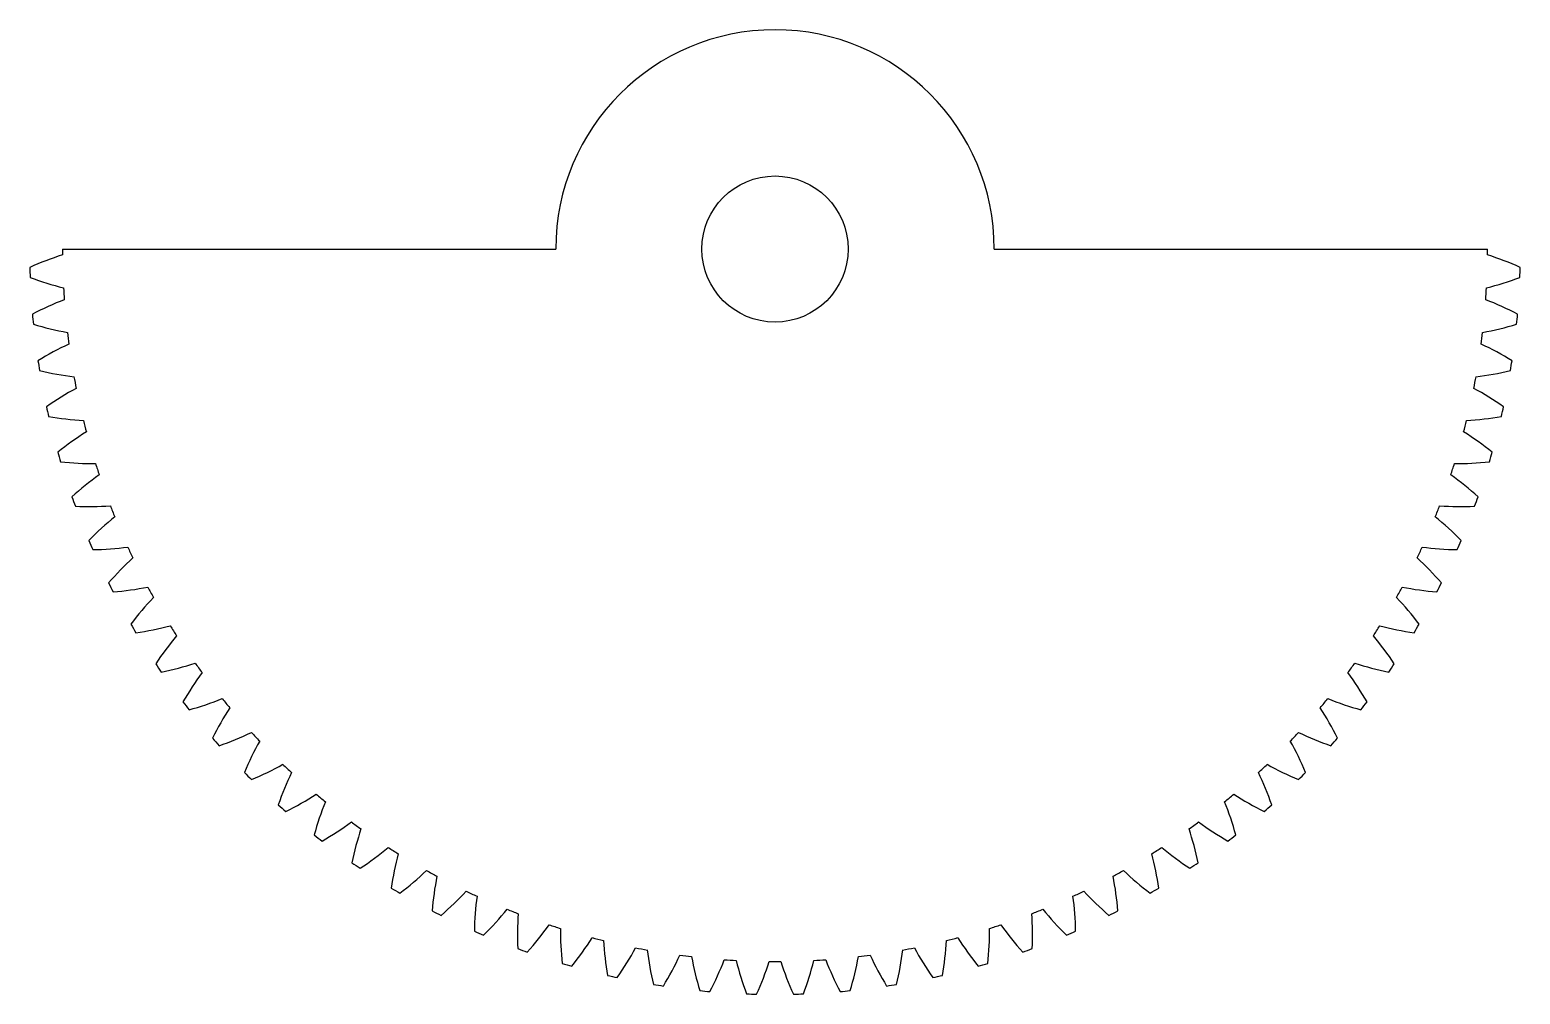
# Model space of a CAD drawing. Header units: millimetres. Extents: x -102 to 102, y -102 to 30.
import ezdxf

# ---------------------------------------------------------------- set-up
doc = ezdxf.new("R2010")
doc.units = ezdxf.units.MM

msp = doc.modelspace()

# ---------------------------------------------------------------- linework, layer by layer
at = {"color": 7, "linetype": 'Continuous', "lineweight": 25}
for p, q in [((-97.5, 0), (-30, 0)), ((30, 0), (97.5, 0))]:
    msp.add_line(p, q, dxfattribs=at)
msp.add_circle((0, 0), 10, dxfattribs=at)
for centre, radius, start, end in [((0, 0), 30, 0, 180), ((0, 0), 97.5, 180, 180.4785), ((0, 0), 97.5, 359.5215, 0), ((-85.51, -38.97), 40, 107.4429, 114.3045), ((85.51, -38.97), 40, 65.6955, 72.5571), ((0, 0), 102, 181.4158, 182.1842), ((-87.78, 33.53), 40, 249.2955, 256.1571), ((87.78, 33.53), 40, 283.8429, 290.7045), ((0, 0), 102, 357.8158, 358.5842), ((0, 0), 97.5, 183.1215, 184.0785), ((0, 0), 97.5, 355.9215, 356.8785), ((-82.89, -44.27), 40, 111.0429, 117.9045), ((82.89, -44.27), 40, 62.0955, 68.9571), ((0, 0), 102, 185.0158, 185.7842), ((0, 0), 102, 354.2158, 354.9842), ((-89.72, 27.95), 40, 252.8955, 259.7571), ((0, 0), 97.5, 186.7215, 187.6785), ((0, 0), 97.5, 352.3215, 353.2785), ((89.72, 27.95), 40, 280.2429, 287.1045), ((-79.95, -49.38), 40, 114.6429, 121.5045), ((79.95, -49.38), 40, 58.4955, 65.3571), ((0, 0), 102, 188.6158, 189.3842), ((0, 0), 102, 350.6158, 351.3842), ((-91.29, 22.26), 40, 256.4955, 263.3571), ((0, 0), 97.5, 190.3215, 191.2785), ((0, 0), 97.5, 348.7215, 349.6785), ((91.29, 22.26), 40, 276.6429, 283.5045), ((-76.69, -54.31), 40, 118.2429, 125.1045), ((76.69, -54.31), 40, 54.8955, 61.7571), ((0, 0), 102, 192.2158, 192.9842), ((0, 0), 102, 347.0158, 347.7842), ((-92.51, 16.49), 40, 260.0955, 266.9571), ((0, 0), 97.5, 193.9215, 194.8785), ((0, 0), 97.5, 345.1215, 346.0785), ((92.51, 16.49), 40, 273.0429, 279.9045), ((-73.13, -59.01), 40, 121.8429, 128.7045), ((73.13, -59.01), 40, 51.2955, 58.1571), ((0, 0), 102, 195.8158, 196.5842), ((0, 0), 102, 343.4158, 344.1842), ((-93.36, 10.64), 40, 263.6955, 270.5571), ((0, 0), 97.5, 197.5215, 198.4785), ((0, 0), 97.5, 341.5215, 342.4785), ((93.36, 10.64), 40, 269.4429, 276.3045), ((-69.28, -63.49), 40, 125.4429, 132.3045), ((69.28, -63.49), 40, 47.6955, 54.5571), ((0, 0), 102, 199.4158, 200.1842), ((0, 0), 102, 339.8158, 340.5842), ((-93.85, 4.76), 40, 267.2955, 274.1571), ((-65.15, -67.71), 40, 129.0429, 135.9045), ((0, 0), 97.5, 201.1215, 202.0785), ((0, 0), 97.5, 337.9215, 338.8785), ((65.15, -67.71), 40, 44.0955, 50.9571), ((93.85, 4.76), 40, 265.8429, 272.7045), ((0, 0), 102, 203.0158, 203.7842), ((-93.96, -1.14), 40, 270.8955, 277.7571), ((0, 0), 97.5, 204.7215, 205.6785), ((0, 0), 97.5, 334.3215, 335.2785), ((93.96, -1.14), 40, 262.2429, 269.1045), ((0, 0), 102, 336.2158, 336.9842), ((-60.77, -71.67), 40, 132.6429, 139.5045), ((60.77, -71.67), 40, 40.4955, 47.3571), ((0, 0), 102, 206.6158, 207.3842), ((-93.71, -7.04), 40, 274.4955, 281.3571), ((0, 0), 97.5, 208.3215, 209.2785), ((0, 0), 97.5, 330.7215, 331.6785), ((93.71, -7.04), 40, 258.6429, 265.5045), ((0, 0), 102, 332.6158, 333.3842), ((-56.15, -75.35), 40, 136.2429, 143.1045), ((56.15, -75.35), 40, 36.8955, 43.7571), ((0, 0), 102, 210.2158, 210.9842), ((-93.08, -12.91), 40, 278.0955, 284.9571), ((-51.31, -78.72), 40, 139.8429, 146.7045), ((0, 0), 97.5, 211.9215, 212.8785), ((0, 0), 97.5, 327.1215, 328.0785), ((51.31, -78.72), 40, 33.2955, 40.1571), ((93.08, -12.91), 40, 255.0429, 261.9045), ((0, 0), 102, 329.0158, 329.7842), ((0, 0), 102, 213.8158, 214.5842), ((-92.08, -18.73), 40, 281.6955, 288.5571), ((0, 0), 97.5, 215.5215, 216.4785), ((0, 0), 97.5, 323.5215, 324.4785), ((92.08, -18.73), 40, 251.4429, 258.3045), ((0, 0), 102, 325.4158, 326.1842), ((-46.27, -81.79), 40, 143.4429, 150.3045), ((46.27, -81.79), 40, 29.6955, 36.5571), ((0, 0), 102, 217.4158, 218.1842), ((-90.73, -24.47), 40, 285.2955, 292.1571), ((-41.04, -84.53), 40, 147.0429, 153.9045), ((0, 0), 97.5, 219.1215, 220.0785), ((0, 0), 97.5, 319.9215, 320.8785), ((41.04, -84.53), 40, 26.0955, 32.9571), ((90.73, -24.47), 40, 247.8429, 254.7045), ((0, 0), 102, 321.8158, 322.5842), ((0, 0), 102, 221.0158, 221.7842), ((-89.01, -30.12), 40, 288.8955, 295.7571), ((0, 0), 97.5, 222.7215, 223.6785), ((0, 0), 97.5, 316.3215, 317.2785), ((89.01, -30.12), 40, 244.2429, 251.1045), ((0, 0), 102, 318.2158, 318.9842), ((-35.65, -86.94), 40, 150.6429, 157.5045), ((35.65, -86.94), 40, 22.4955, 29.3571), ((-86.94, -35.65), 40, 292.4955, 299.3571), ((0, 0), 97.5, 226.3215, 227.2785), ((0, 0), 97.5, 312.7215, 313.6785), ((86.94, -35.65), 40, 240.6429, 247.5045), ((0, 0), 102, 224.6158, 225.3842), ((-30.12, -89.01), 40, 154.2429, 161.1045), ((30.12, -89.01), 40, 18.8955, 25.7571), ((0, 0), 102, 314.6158, 315.3842), ((-84.53, -41.04), 40, 296.0955, 302.9571), ((0, 0), 97.5, 229.9215, 230.8785), ((0, 0), 97.5, 309.1215, 310.0785), ((84.53, -41.04), 40, 237.0429, 243.9045), ((0, 0), 102, 228.2158, 228.9842), ((-24.47, -90.73), 40, 157.8429, 164.7045), ((24.47, -90.73), 40, 15.2955, 22.1571), ((0, 0), 102, 311.0158, 311.7842), ((-81.79, -46.27), 40, 299.6955, 306.5571), ((0, 0), 97.5, 233.5215, 234.4785), ((-18.73, -92.08), 40, 161.4429, 168.3045), ((0, 0), 97.5, 305.5215, 306.4785), ((18.73, -92.08), 40, 11.6955, 18.5571), ((81.79, -46.27), 40, 233.4429, 240.3045), ((0, 0), 102, 231.8158, 232.5842), ((0, 0), 102, 307.4158, 308.1842), ((-78.72, -51.31), 40, 303.2955, 310.1571), ((0, 0), 97.5, 237.1215, 238.0785), ((-12.91, -93.08), 40, 165.0429, 171.9045), ((0, 0), 97.5, 301.9215, 302.8785), ((12.91, -93.08), 40, 8.0955, 14.9571), ((78.72, -51.31), 40, 229.8429, 236.7045), ((0, 0), 102, 235.4158, 236.1842), ((-75.35, -56.15), 40, 306.8955, 313.7571), ((0, 0), 97.5, 240.7215, 241.6785), ((0, 0), 97.5, 298.3215, 299.2785), ((75.35, -56.15), 40, 226.2429, 233.1045), ((0, 0), 102, 303.8158, 304.5842), ((0, 0), 102, 239.0158, 239.7842), ((-7.04, -93.71), 40, 168.6429, 175.5045), ((7.04, -93.71), 40, 4.4955, 11.3571), ((0, 0), 102, 300.2158, 300.9842), ((-71.67, -60.77), 40, 310.4955, 317.3571), ((0, 0), 97.5, 244.3215, 245.2785), ((-1.14, -93.96), 40, 172.2429, 179.1045), ((0, 0), 97.5, 294.7215, 295.6785), ((1.14, -93.96), 40, 0.8955, 7.7571), ((71.67, -60.77), 40, 222.6429, 229.5045), ((0, 0), 102, 242.6158, 243.3842), ((-67.71, -65.15), 40, 314.0955, 320.9571), ((0, 0), 97.5, 247.9215, 248.8785), ((4.76, -93.85), 40, 175.8429, 182.7045), ((0, 0), 97.5, 291.1215, 292.0785), ((-4.76, -93.85), 40, 357.2955, 4.1571), ((67.71, -65.15), 40, 219.0429, 225.9045), ((0, 0), 102, 296.6158, 297.3842), ((0, 0), 102, 246.2158, 246.9842), ((-63.49, -69.28), 40, 317.6955, 324.5571), ((0, 0), 97.5, 251.5215, 252.4785), ((10.64, -93.36), 40, 179.4429, 186.3045), ((-10.64, -93.36), 40, 353.6955, 0.5571), ((0, 0), 97.5, 287.5215, 288.4785), ((63.49, -69.28), 40, 215.4429, 222.3045), ((0, 0), 102, 293.0158, 293.7842), ((0, 0), 102, 249.8158, 250.5842), ((-59.01, -73.13), 40, 321.2955, 328.1571), ((0, 0), 97.5, 255.1215, 256.0785), ((16.49, -92.51), 40, 183.0429, 189.9045), ((-54.31, -76.69), 40, 324.8955, 331.7571), ((0, 0), 97.5, 258.7215, 259.6785), ((0, 0), 97.5, 280.3215, 281.2785), ((54.31, -76.69), 40, 208.2429, 215.1045), ((-16.49, -92.51), 40, 350.0955, 356.9571), ((0, 0), 97.5, 283.9215, 284.8785), ((59.01, -73.13), 40, 211.8429, 218.7045), ((0, 0), 102, 289.4158, 290.1842), ((0, 0), 102, 253.4158, 254.1842), ((22.26, -91.29), 40, 186.6429, 193.5045), ((-49.38, -79.95), 40, 328.4955, 335.3571), ((0, 0), 97.5, 262.3215, 263.2785), ((27.95, -89.72), 40, 190.2429, 197.1045), ((-44.27, -82.89), 40, 332.0955, 338.9571), ((0, 0), 97.5, 265.9215, 266.8785), ((33.53, -87.78), 40, 193.8429, 200.7045), ((-38.97, -85.51), 40, 335.6955, 342.5571), ((0, 0), 97.5, 269.5215, 270.4785), ((38.97, -85.51), 40, 197.4429, 204.3045), ((-33.53, -87.78), 40, 339.2955, 346.1571), ((0, 0), 97.5, 273.1215, 274.0785), ((44.27, -82.89), 40, 201.0429, 207.9045), ((-27.95, -89.72), 40, 342.8955, 349.7571), ((0, 0), 97.5, 276.7215, 277.6785), ((49.38, -79.95), 40, 204.6429, 211.5045), ((-22.26, -91.29), 40, 346.4955, 353.3571), ((0, 0), 102, 285.8158, 286.5842), ((0, 0), 102, 257.0158, 257.7842), ((0, 0), 102, 282.2158, 282.9842), ((0, 0), 102, 260.6158, 261.3842), ((0, 0), 102, 264.2158, 264.9842), ((0, 0), 102, 267.8158, 268.5842), ((0, 0), 102, 271.4158, 272.1842), ((0, 0), 102, 275.0158, 275.7842), ((0, 0), 102, 278.6158, 279.3842)]:
    msp.add_arc(centre, radius, start, end, dxfattribs=at)

doc.saveas('drawing.dxf')
